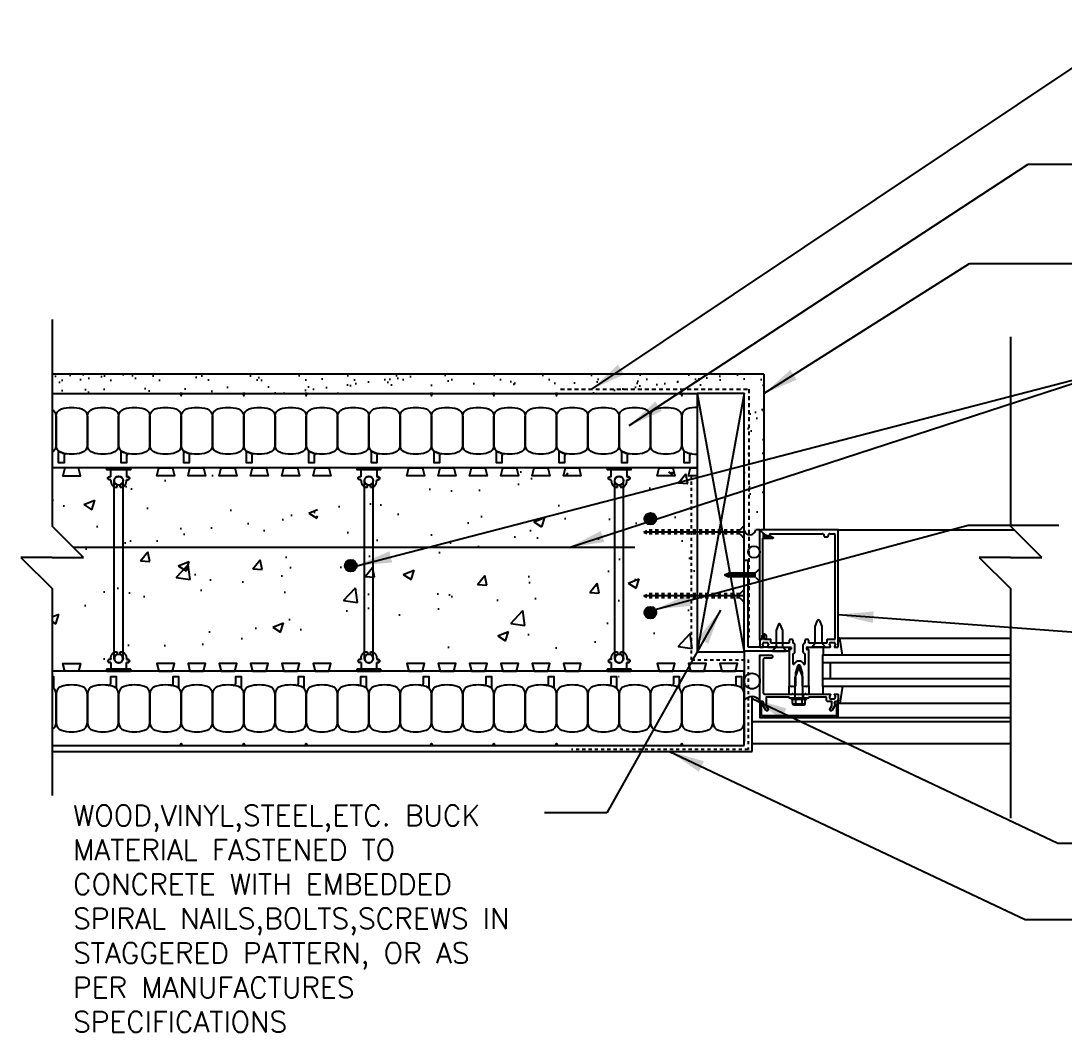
# Model space of a CAD drawing. Header units: inches. Extents: x 2949.9 to 3000.2, y 478.1 to 536.
# Drawn here: x 2949.88 to 2983.24, y 503.29 to 535.63 of the extents above; entities that cross this region are included whole.
import ezdxf

# ---------------------------------------------------------------- set-up
doc = ezdxf.new("R2010")
doc.units = ezdxf.units.IN
doc.header["$LTSCALE"] = 0.5
doc.header["$MEASUREMENT"] = 0
doc.linetypes.add('DASHED2', pattern=[0.375, 0.25, -0.125])
doc.linetypes.add('HIDDEN2', pattern=[0.1875, 0.125, -0.0625])
doc.layers.get('0').update_dxf_attribs({"linetype": 'CONTINUOUS'})
for name, color, linetype in [('HATCH', 12, 'CONTINUOUS'), ('LINE18', 9, 'CONTINUOUS'), ('line25', 2, 'CONTINUOUS'), ('LINE3', 3, 'CONTINUOUS'), ('LINE50', 5, 'CONTINUOUS'), ('LINE9', 9, 'CONTINUOUS'), ('TEXT', 4, 'CONTINUOUS')]:
    doc.layers.add(name, color=color, linetype=linetype)
doc.styles.add('DIM', font='romans.shx', dxfattribs={"width": 0.7})
doc.styles.get("Standard").update_dxf_attribs({"font": 'romans.shx'})
doc.dimstyles.new('ext_12', dxfattribs={"dimscale": 12, "dimtxt": 0.09375, "dimasz": 0.09375, "dimexe": 0.09375, "dimexo": 0.0625, "dimgap": 0.0625, "dimtad": 1, "dimdec": 1, "dimzin": 3, "dimdsep": 46, "dimlunit": 4, "dimtxsty": 'DIM', "dimcen": 0.09, "dimdle": 0.09375, "dimclrt": 4, "dimadec": 0, "dimazin": 0, "dimtfac": 1, "dimtdec": 1, "dimtmove": 2, "dimatfit": 3, "dimfxl": 0, "dimfrac": 2, "dimtolj": 1, "dimtzin": 0, "dimarcsym": 0})

# ---------------------------------------------------------------- blocks, each defined once
blk = doc.blocks.new('WEB_6_CENTRE_TOP')
for p, q in [((5.688, 0.141), (0, 0.141)), ((5.688, -0.141), (0, -0.141))]:
    blk.add_line(p, q)
for centre in [(0, 0), (5.688, 0)]:
    blk.add_circle(centre, 0.141)
blk = doc.blocks.new('Connector')
blk.add_point((0.271, 0))
at = {"layer": 'LINE9'}
for p, q in [((0, 0.375), (0, -0.375)), ((0.062, -0.375), (0.062, 0.375)), ((0.281, 0.25), (0.062, 0.25))]:
    blk.add_line(p, q, dxfattribs=at)
for points, weights in [([(0.007, 0.375), (0.004, 0.375), (0, 0.375)], [1, 0.972587069138, 0.950305488115]), ([(0.327, 0.343), (0.308, 0.343), (0.281, 0.317), (0.281, 0.297)], [1, 0.85355339, 0.85355339, 1]), ([(0.328, 0.343), (0.327, 0.343), (0.327, 0.343)], [1, 0.70710678, 1]), ([(0.375, 0.297), (0.375, 0.317), (0.348, 0.343), (0.329, 0.343)], [1, 0.85355339, 0.85355339, 1]), ([(0.406, 0.25), (0.546, 0.25), (0.619, 0.131)], [0.958404415409, 0.794674173519, 0.864651571113]), ([(0.619, 0.052), (0.612, 0.049), (0.604, 0.049)], [0.83615024178, 0.892081430621, 1]), ([(0.281, -0.297), (0.281, -0.317), (0.308, -0.343), (0.327, -0.343)], [1, 0.85355339, 0.85355339, 1]), ([(0.327, -0.343), (0.281, -0.343), (0.281, -0.297)], [1, 0.70710678, 1]), ([(0.329, -0.343), (0.348, -0.343), (0.375, -0.317), (0.375, -0.297)], [1, 0.85355339, 0.85355339, 1]), ([(0.375, -0.297), (0.375, -0.343), (0.329, -0.343)], [1, 0.70710678, 1]), ([(0.619, -0.131), (0.546, -0.25), (0.406, -0.25)], [0.864651574428, 0.794674169686, 0.958404415195]), ([(0.604, -0.049), (0.612, -0.049), (0.619, -0.052)], [1, 0.89208144177, 0.836150253337]), ([(0, -0.375), (0.004, -0.375), (0.007, -0.375)], [0.950305488115, 0.972587069138, 1])]:
    blk.add_rational_spline(points, weights, degree=2, dxfattribs=at)
for points, degree in [([(0, 0.375), (0.002, 0.375), (0.005, 0.375), (0.007, 0.375)], 3), ([(0.007, 0.375), (0.021, 0.375), (0.051, 0.375), (0.062, 0.375), (0.062, 0.375)], 3), ([(0.327, 0.343), (0.327, 0.343), (0.328, 0.343), (0.328, 0.343)], 3), ([(0.328, 0.343), (0.329, 0.343), (0.329, 0.343), (0.329, 0.343)], 3), ([(0.281, 0.25), (0.281, 0.297)], 1), ([(0.375, 0.25), (0.375, 0.297)], 1), ([(0.406, 0.25), (0.375, 0.25)], 1), ([(0.604, 0.049), (0.532, 0.049)], 1), ([(0.604, 0.049), (0.609, 0.049), (0.614, 0.05), (0.619, 0.052)], 3), ([(0.619, 0.131), (0.619, 0.052)], 1), ([(0.062, -0.25), (0.281, -0.25)], 1), ([(0.281, -0.297), (0.281, -0.25)], 1), ([(0.281, -0.25), (0.281, -0.297)], 1), ([(0.375, -0.25), (0.375, -0.297)], 1), ([(0.375, -0.297), (0.375, -0.25)], 1), ([(0.406, -0.25), (0.375, -0.25)], 1), ([(0.532, -0.049), (0.604, -0.049)], 1), ([(0.604, -0.049), (0.58, -0.049), (0.556, -0.049), (0.532, -0.049)], 3), ([(0.619, -0.052), (0.614, -0.05), (0.609, -0.049), (0.604, -0.049)], 3), ([(0.619, -0.052), (0.619, -0.131)], 1), ([(0.007, -0.375), (0.005, -0.375), (0.002, -0.375), (0, -0.375)], 3), ([(0.062, -0.375), (0.062, -0.375), (0.051, -0.375), (0.021, -0.375), (0.007, -0.375)], 3), ([(0.328, -0.343), (0.328, -0.343), (0.327, -0.343), (0.327, -0.343)], 3), ([(0.329, -0.343), (0.329, -0.343), (0.329, -0.343), (0.328, -0.343)], 3)]:
    blk.add_open_spline(points, degree=degree, dxfattribs=at)
for points, weights, knots in [([(0.062, 0.375), (0.062, 0.375), (0.046, 0.375), (0.03, 0.375), (0.007, 0.375)], [0.868718858569, 0.861102746415, 1, 0.861102734288, 0.868718859898], [0, 0, 0, 0.5, 0.5, 1, 1, 1]), ([(0.532, 0.049), (0.472, 0.203), (0.333, 0.113), (0.157, 0), (0.333, -0.113), (0.472, -0.203), (0.532, -0.049)], [0.899508922286, 0.599718215298, 1, 0.54226024, 1, 0.599718224335, 0.899508908749], [0, 0, 0, 0.318112, 0.318112, 0.681888, 0.681888, 1, 1, 1]), ([(0.007, -0.375), (0.03, -0.375), (0.046, -0.375), (0.062, -0.375), (0.062, -0.375)], [0.868718859319, 0.861102739573, 1, 0.861102742958, 0.868718858948], [0, 0, 0, 0.5, 0.5, 1, 1, 1])]:
    blk.add_rational_spline(points, weights, degree=2, knots=knots, dxfattribs=at)
for points in [[(0.406, 0.25), (0.406, 0.25), (0.406, 0.25), (0.406, 0.25), (0.406, 0.25), (0.406, 0.25), (0.406, 0.25)], [(0.406, 0.25), (0.406, 0.25), (0.406, 0.25), (0.406, 0.25), (0.406, 0.25), (0.406, 0.25), (0.406, 0.25)], [(0.406, 0.25), (0.406, 0.25), (0.406, 0.25), (0.406, 0.25), (0.406, 0.25), (0.406, 0.25), (0.406, 0.25)], [(0.406, 0.25), (0.406, 0.25), (0.406, 0.25), (0.406, 0.25), (0.406, 0.25), (0.406, 0.25), (0.406, 0.25)], [(0.406, 0.25), (0.406, 0.25), (0.406, 0.25), (0.406, 0.25), (0.406, 0.25), (0.406, 0.25), (0.406, 0.25)], [(0.406, 0.25), (0.406, 0.25), (0.406, 0.25), (0.406, 0.25), (0.406, 0.25), (0.406, 0.25), (0.406, 0.25)], [(0.406, 0.25), (0.406, 0.25), (0.406, 0.25), (0.406, 0.25), (0.406, 0.25), (0.406, 0.25), (0.406, 0.25)], [(0.406, 0.25), (0.406, 0.25), (0.406, 0.25), (0.406, 0.25), (0.406, 0.25), (0.406, 0.25), (0.406, 0.25)], [(0.406, 0.25), (0.406, 0.25), (0.406, 0.25), (0.406, 0.25), (0.406, 0.25), (0.406, 0.25), (0.406, 0.25)], [(0.406, 0.25), (0.406, 0.25), (0.406, 0.25), (0.406, 0.25), (0.406, 0.25), (0.406, 0.25), (0.406, 0.25)], [(0.406, 0.25), (0.406, 0.25), (0.406, 0.25), (0.406, 0.25), (0.406, 0.25), (0.406, 0.25), (0.406, 0.25)], [(0.406, 0.25), (0.406, 0.25), (0.406, 0.25), (0.406, 0.25), (0.406, 0.25), (0.406, 0.25), (0.406, 0.25)], [(0.406, 0.25), (0.406, 0.25), (0.406, 0.25), (0.406, 0.25), (0.406, 0.25), (0.406, 0.25), (0.406, 0.25)], [(0.406, 0.25), (0.406, 0.25), (0.406, 0.25), (0.406, 0.25), (0.406, 0.25), (0.406, 0.25), (0.406, 0.25)], [(0.406, 0.25), (0.406, 0.25), (0.406, 0.25), (0.406, 0.25), (0.406, 0.25), (0.406, 0.25), (0.406, 0.25)], [(0.406, 0.25), (0.406, 0.25), (0.406, 0.25), (0.406, 0.25), (0.406, 0.25), (0.406, 0.25), (0.406, 0.25)], [(0.406, 0.25), (0.406, 0.25), (0.406, 0.25), (0.406, 0.25), (0.406, 0.25), (0.406, 0.25), (0.406, 0.25)], [(0.406, 0.25), (0.406, 0.25), (0.406, 0.25), (0.406, 0.25), (0.406, 0.25), (0.406, 0.25), (0.406, 0.25)], [(0.406, 0.25), (0.406, 0.25), (0.406, 0.25), (0.406, 0.25), (0.406, 0.25), (0.406, 0.25), (0.406, 0.25)], [(0.406, 0.25), (0.406, 0.25), (0.406, 0.25), (0.406, 0.25), (0.406, 0.25), (0.406, 0.25), (0.406, 0.25)], [(0.406, 0.25), (0.406, 0.25), (0.406, 0.25), (0.406, 0.25), (0.406, 0.25), (0.406, 0.25), (0.406, 0.25)], [(0.406, 0.25), (0.406, 0.25), (0.406, 0.25), (0.406, 0.25), (0.406, 0.25), (0.406, 0.25), (0.406, 0.25)], [(0.406, 0.25), (0.406, 0.25), (0.406, 0.25), (0.406, 0.25), (0.406, 0.25), (0.406, 0.25), (0.406, 0.25)], [(0.406, 0.25), (0.406, 0.25), (0.406, 0.25), (0.406, 0.25), (0.406, 0.25), (0.406, 0.25), (0.406, 0.25)], [(0.532, 0.049), (0.532, 0.049), (0.532, 0.049), (0.532, 0.049), (0.532, 0.049), (0.532, 0.049), (0.532, 0.049)], [(0.532, 0.049), (0.532, 0.049), (0.532, 0.049), (0.532, 0.049), (0.532, 0.049), (0.532, 0.049), (0.532, 0.049)], [(0.532, 0.049), (0.532, 0.049), (0.532, 0.049), (0.532, 0.049), (0.532, 0.049), (0.532, 0.049), (0.532, 0.049)], [(0.532, 0.049), (0.532, 0.049), (0.532, 0.049), (0.532, 0.049), (0.532, 0.049), (0.532, 0.049), (0.532, 0.049)], [(0.532, 0.049), (0.532, 0.049), (0.532, 0.049), (0.532, 0.049), (0.532, 0.049), (0.532, 0.049), (0.532, 0.049)], [(0.532, 0.049), (0.532, 0.049), (0.532, 0.049), (0.532, 0.049), (0.532, 0.049), (0.532, 0.049), (0.532, 0.049)], [(0.532, 0.049), (0.532, 0.049), (0.532, 0.049), (0.532, 0.049), (0.532, 0.049), (0.532, 0.049), (0.532, 0.049)], [(0.532, 0.049), (0.532, 0.049), (0.532, 0.049), (0.532, 0.049), (0.532, 0.049), (0.532, 0.049), (0.532, 0.049)], [(0.532, 0.049), (0.532, 0.049), (0.532, 0.049), (0.532, 0.049), (0.532, 0.049), (0.532, 0.049), (0.532, 0.049)], [(0.532, 0.049), (0.532, 0.049), (0.532, 0.049), (0.532, 0.049), (0.532, 0.049), (0.532, 0.049), (0.532, 0.049)], [(0.604, 0.049), (0.604, 0.049), (0.604, 0.049), (0.604, 0.049), (0.604, 0.049), (0.604, 0.049), (0.604, 0.049)], [(0.604, 0.049), (0.604, 0.049), (0.604, 0.049), (0.604, 0.049), (0.604, 0.049), (0.604, 0.049), (0.604, 0.049)], [(0.604, 0.049), (0.604, 0.049), (0.604, 0.049), (0.604, 0.049), (0.604, 0.049), (0.604, 0.049), (0.604, 0.049)], [(0.604, 0.049), (0.604, 0.049), (0.604, 0.049), (0.604, 0.049), (0.604, 0.049), (0.604, 0.049), (0.604, 0.049)], [(0.619, 0.131), (0.619, 0.131), (0.619, 0.131), (0.619, 0.131), (0.619, 0.131), (0.619, 0.131), (0.619, 0.131)], [(0.619, 0.131), (0.619, 0.131), (0.619, 0.131), (0.619, 0.131), (0.619, 0.131), (0.619, 0.131), (0.619, 0.131)], [(0.619, 0.131), (0.619, 0.131), (0.619, 0.131), (0.619, 0.131), (0.619, 0.131), (0.619, 0.131), (0.619, 0.131)], [(0.619, 0.131), (0.619, 0.131), (0.619, 0.131), (0.619, 0.131), (0.619, 0.131), (0.619, 0.131), (0.619, 0.131)], [(0.406, -0.25), (0.406, -0.25), (0.406, -0.25), (0.406, -0.25), (0.406, -0.25), (0.406, -0.25), (0.406, -0.25)], [(0.406, -0.25), (0.406, -0.25), (0.406, -0.25), (0.406, -0.25), (0.406, -0.25), (0.406, -0.25), (0.406, -0.25)], [(0.406, -0.25), (0.406, -0.25), (0.406, -0.25), (0.406, -0.25), (0.406, -0.25), (0.406, -0.25), (0.406, -0.25)], [(0.406, -0.25), (0.406, -0.25), (0.406, -0.25), (0.406, -0.25), (0.406, -0.25), (0.406, -0.25), (0.406, -0.25)], [(0.406, -0.25), (0.406, -0.25), (0.406, -0.25), (0.406, -0.25), (0.406, -0.25), (0.406, -0.25), (0.406, -0.25)], [(0.406, -0.25), (0.406, -0.25), (0.406, -0.25), (0.406, -0.25), (0.406, -0.25), (0.406, -0.25), (0.406, -0.25)], [(0.406, -0.25), (0.406, -0.25), (0.406, -0.25), (0.406, -0.25), (0.406, -0.25), (0.406, -0.25), (0.406, -0.25)], [(0.406, -0.25), (0.406, -0.25), (0.406, -0.25), (0.406, -0.25), (0.406, -0.25), (0.406, -0.25), (0.406, -0.25)], [(0.406, -0.25), (0.406, -0.25), (0.406, -0.25), (0.406, -0.25), (0.406, -0.25), (0.406, -0.25), (0.406, -0.25)], [(0.406, -0.25), (0.406, -0.25), (0.406, -0.25), (0.406, -0.25), (0.406, -0.25), (0.406, -0.25), (0.406, -0.25)], [(0.406, -0.25), (0.406, -0.25), (0.406, -0.25), (0.406, -0.25), (0.406, -0.25), (0.406, -0.25), (0.406, -0.25)], [(0.532, -0.049), (0.532, -0.049), (0.532, -0.049), (0.532, -0.049), (0.532, -0.049), (0.532, -0.049), (0.532, -0.049)], [(0.532, -0.049), (0.532, -0.049), (0.532, -0.049), (0.532, -0.049), (0.532, -0.049), (0.532, -0.049), (0.532, -0.049)], [(0.532, -0.049), (0.532, -0.049), (0.532, -0.049), (0.532, -0.049), (0.532, -0.049), (0.532, -0.049), (0.532, -0.049)], [(0.532, -0.049), (0.532, -0.049), (0.532, -0.049), (0.532, -0.049), (0.532, -0.049), (0.532, -0.049), (0.532, -0.049)], [(0.604, -0.049), (0.604, -0.049), (0.604, -0.049), (0.604, -0.049), (0.604, -0.049), (0.604, -0.049), (0.604, -0.049)], [(0.604, -0.049), (0.604, -0.049), (0.604, -0.049), (0.604, -0.049), (0.604, -0.049), (0.604, -0.049), (0.604, -0.049)], [(0.604, -0.049), (0.604, -0.049), (0.604, -0.049), (0.604, -0.049), (0.604, -0.049), (0.604, -0.049), (0.604, -0.049)], [(0.604, -0.049), (0.604, -0.049), (0.604, -0.049), (0.604, -0.049), (0.604, -0.049), (0.604, -0.049), (0.604, -0.049)], [(0.604, -0.049), (0.604, -0.049), (0.604, -0.049), (0.604, -0.049), (0.604, -0.049), (0.604, -0.049), (0.604, -0.049)], [(0.604, -0.049), (0.604, -0.049), (0.604, -0.049), (0.604, -0.049), (0.604, -0.049), (0.604, -0.049), (0.604, -0.049)], [(0.604, -0.049), (0.604, -0.049), (0.604, -0.049), (0.604, -0.049), (0.604, -0.049), (0.604, -0.049), (0.604, -0.049)], [(0.604, -0.049), (0.604, -0.049), (0.604, -0.049), (0.604, -0.049), (0.604, -0.049), (0.604, -0.049), (0.604, -0.049)], [(0.619, -0.131), (0.619, -0.131), (0.619, -0.131), (0.619, -0.131), (0.619, -0.131), (0.619, -0.131), (0.619, -0.131)], [(0.619, -0.131), (0.619, -0.131), (0.619, -0.131), (0.619, -0.131), (0.619, -0.131), (0.619, -0.131), (0.619, -0.131)], [(0.619, -0.131), (0.619, -0.131), (0.619, -0.131), (0.619, -0.131), (0.619, -0.131), (0.619, -0.131), (0.619, -0.131)], [(0.619, -0.131), (0.619, -0.131), (0.619, -0.131), (0.619, -0.131), (0.619, -0.131), (0.619, -0.131), (0.619, -0.131)]]:
    blk.add_open_spline(points, degree=3, knots=[0, 0, 0, 0, 1, 1, 1, 1, 1, 1, 1], dxfattribs=at)

msp = doc.modelspace()

# ---------------------------------------------------------------- hatches: boundary and pattern name
at = {"layer": 'HATCH'}
h = msp.add_hatch(dxfattribs=at)
h.set_pattern_fill('AR-SAND', color=256, scale=0.5, style=0)
h.set_pattern_definition([(37.5, (-25.68345, -36.12415), (-0.03149668, 0.96341188), [0, -0.76, 0, -0.85, 0, -0.8125]), (7.5, (-25.6834, -36.1242), (0.88488835, 1.41107303), [0, -0.41, 0, -0.685, 0, -0.2625]), (327.5, (-26.29845, -36.12415), (1.55707093, 0.00282953), [0, -0.25, 0, -0.9, 0, -1.175]), (317.5, (-26.2984, -36.1242), (1.5030633, 0.4388378), [0, -0.125, 0, -0.59, 0, -0.675])])
h.paths.add_polyline_path([(2950.884, 524.332), (2950.884, 523.707), (2971.509, 523.707), (2973.009, 523.707), (2973.009, 519.331, 0.777457), (2973.383, 519.35), (2973.508, 519.35), (2973.54, 519.35), (2973.634, 519.35), (2973.634, 524.332)])
h = msp.add_hatch(dxfattribs=at)
h.set_pattern_fill('AR-CONC', color=256, scale=0.5, angle=1, style=0)
h.set_pattern_definition([(51, (2917.3613, 365.6997), (3.59123, -0.251123), [0.375, -4.125]), (356, (2917.3613, 365.6997), (-0.75929, 3.74828), [0.3, -3.3]), (101.4514, (2917.6606, 365.6788), (2.831944, 3.497155), [0.3187, -3.50571]), (47.1842, (2917.344, 366.6996), (5.34984, -0.73434), [0.5625, -6.1875]), (97.6356, (2917.7897, 366.6384), (4.5876, 4.9514), [0.47805, -5.25856]), (352.1842, (2917.344, 366.6996), (4.5876, 4.95141), [0.45, -4.95]), (22, (2917.848, 366.4583), (3.019214, -1.9607), [0.375, -4.125]), (327, (2917.848, 366.4583), (1.15311, 3.64643), [0.3, -3.3]), (72.4514, (2918.0997, 366.295), (4.17233, 1.68573), [0.3187, -3.50571]), (38.5, (2917.3613, 365.6997), (0.031741, 1.665277), [0, -3.26, 0, -3.35, 0, -3.3125]), (8.5, (2917.3613, 365.6997), (1.28073, 1.994714), [0, -1.91, 0, -3.185, 0, -1.2625]), (328.5, (2916.2465, 365.6803), (2.670674, -0.066175), [0, -1.25, 0, -3.9, 0, -5.175]), (318.5, (2915.7465, 365.6715), (2.90675, 0.55134), [0, -1.625, 0, -2.59, 0, -3.675])])
h.paths.add_polyline_path([(2967.65, 515.207), (2971.509, 515.207), (2971.509, 516.112), (2970.795, 516.112), (2970.571, 516.193), (2970.795, 516.274), (2971.509, 516.274), (2971.509, 519.994), (2970.795, 519.994), (2970.571, 520.075), (2970.795, 520.156), (2971.509, 520.156), (2971.509, 521.207), (2967.65, 521.207), (2967.65, 518.555, -0.305615), (2967.884, 518.207, -0.305615), (2967.65, 517.859)])
h.paths.add_polyline_path([(2970.384, 516.707, -1), (2969.634, 516.707, -1)], flags=16)
h.paths.add_polyline_path([(2969.634, 519.707, -1), (2970.384, 519.707, -1)], flags=16)
h.paths.add_polyline_path([(2959.65, 517.624), (2959.65, 515.207), (2967.368, 515.207), (2967.368, 517.624)])
h.paths.add_polyline_path([(2959.65, 518.79), (2959.65, 517.624), (2967.368, 517.624), (2967.368, 517.859, -0.305615), (2967.134, 518.207, -0.305615), (2967.368, 518.555), (2967.368, 518.79)])
h.paths.add_polyline_path([(2967.368, 518.79), (2967.368, 521.207), (2959.65, 521.207), (2959.65, 518.79)])
h.paths.add_polyline_path([(2959.368, 518.79), (2959.368, 521.207), (2951.65, 521.207), (2951.65, 518.79)])
h.paths.add_polyline_path([(2959.368, 517.624), (2959.368, 518.79), (2951.65, 518.79), (2951.65, 518.555, -0.305615), (2951.884, 518.207, -0.305615), (2951.65, 517.859), (2951.65, 517.624)])
h.paths.add_polyline_path([(2959.368, 515.207), (2959.368, 517.624), (2951.65, 517.624), (2951.65, 515.207)])
h.paths.add_polyline_path([(2951.368, 517.624), (2950.884, 517.624), (2950.884, 515.207), (2951.368, 515.207)])
h.paths.add_polyline_path([(2951.368, 521.207), (2950.884, 521.207), (2950.884, 518.79), (2951.368, 518.79)])
at = {"layer": 'LINE3'}
for points in [[(2970.196, 519.707, 1), (2969.821, 519.707, 1)], [(2960.619, 518.207, 1), (2960.244, 518.207, 1)], [(2970.196, 516.707, 1), (2969.821, 516.707, 1)]]:
    msp.add_hatch(color=256, dxfattribs=at).paths.add_polyline_path(points)

# ---------------------------------------------------------------- linework, layer by layer
at = {"layer": 'HATCH'}
for p, q in [((2971.509, 523.707), (2973.009, 515.457)), ((2973.009, 523.707), (2971.509, 515.457)), ((2976.009, 519.35), (2981.645, 519.35)), ((2973.009, 519.283), (2969.802, 519.283)), ((2973.383, 517.91), (2972.383, 517.91)), ((2973.009, 517.242), (2969.802, 517.242)), ((2976.069, 515.89), (2976.009, 515.89)), ((2976.052, 515.89), (2981.523, 515.89)), ((2976.146, 515.35), (2976.069, 515.89)), ((2981.523, 515.1), (2975.509, 515.1)), ((2975.759, 515.1), (2975.759, 514.6)), ((2975.509, 514.6), (2981.523, 514.6)), ((2976.146, 514.35), (2976.069, 513.81)), ((2976.009, 513.81), (2976.009, 513.926)), ((2976.069, 513.81), (2976.009, 513.81)), ((2976.052, 513.81), (2981.523, 513.81)), ((2976.009, 513.35), (2981.523, 513.35)), ((2973.259, 513.224), (2981.523, 513.224)), ((2973.259, 512.519), (2981.523, 512.519))]:
    msp.add_line(p, q, dxfattribs=at)
at = {"layer": 'HATCH', "color": 4, "linetype": 'DASHED2', "ltscale": 0.5}
for p, q in [((2971.325, 515.197), (2971.325, 521.082)), ((2971.325, 515.197), (2973.132, 515.197)), ((2973.132, 515.197), (2973.132, 512.332)), ((2973.132, 512.332), (2967.487, 512.332))]:
    msp.add_line(p, q, dxfattribs=at)
at = {"layer": 'HATCH', "color": 6, "linetype": 'DASHED2'}
msp.add_lwpolyline([(2967.135, 523.851), (2973.154, 523.851), (2973.154, 515.913)], dxfattribs=at)
at = {"layer": 'HATCH'}
for centre, radius in [((2973.321, 518.644), 0.187), ((2973.259, 514.519), 0.25)]:
    msp.add_circle(centre, radius, dxfattribs=at)
for centre, radius, start, end in [((2973.193, 519.388), 0.193, 197.1776, 348.6317), ((2973.259, 513.707), 0.312, 36.8699, 143.1301)]:
    msp.add_arc(centre, radius, start, end, dxfattribs=at)
at = {"layer": 'LINE18', "linetype": 'HIDDEN2'}
for p, q in [((2969.802, 519.283), (2969.922, 519.345)), ((2972.865, 519.345), (2969.922, 519.345)), ((2969.802, 519.283), (2969.922, 519.22)), ((2972.865, 519.22), (2969.922, 519.22)), ((2969.802, 517.242), (2969.922, 517.305)), ((2972.865, 517.305), (2969.922, 517.305)), ((2969.802, 517.242), (2969.922, 517.18)), ((2972.865, 517.18), (2969.922, 517.18))]:
    msp.add_line(p, q, dxfattribs=at)
at = {"layer": 'LINE18'}
for p, q in [((2972.865, 519.345), (2973.009, 519.489)), ((2972.865, 519.22), (2973.009, 519.077)), ((2972.865, 517.305), (2973.009, 517.449)), ((2972.865, 517.18), (2973.009, 517.036))]:
    msp.add_line(p, q, dxfattribs=at)
at = {"layer": 'line25'}
for p, q in [((2971.509, 521.332), (2950.884, 521.332)), ((2973.009, 515.457), (2973.009, 512.582)), ((2973.009, 514.832), (2950.884, 514.832)), ((2968.988, 514.663), (2969.009, 514.663))]:
    msp.add_line(p, q, dxfattribs=at)
for points in [[(2971.509, 515.457), (2973.009, 515.457), (2973.009, 523.707), (2971.509, 523.707)], [(2951.29, 521.332), (2951.227, 521.082), (2951.79, 521.082), (2951.727, 521.332)], [(2954.727, 521.332), (2954.79, 521.082), (2954.227, 521.082), (2954.29, 521.332)], [(2955.727, 521.332), (2955.79, 521.082), (2955.227, 521.082), (2955.29, 521.332)], [(2956.727, 521.332), (2956.79, 521.082), (2956.227, 521.082), (2956.29, 521.332)], [(2957.727, 521.332), (2957.79, 521.082), (2957.227, 521.082), (2957.29, 521.332)], [(2958.727, 521.332), (2958.79, 521.082), (2958.227, 521.082), (2958.29, 521.332)], [(2959.727, 521.332), (2959.79, 521.082), (2959.227, 521.082), (2959.29, 521.332)], [(2962.727, 521.332), (2962.79, 521.082), (2962.227, 521.082), (2962.29, 521.332)], [(2963.727, 521.332), (2963.79, 521.082), (2963.227, 521.082), (2963.29, 521.332)], [(2964.727, 521.332), (2964.79, 521.082), (2964.227, 521.082), (2964.29, 521.332)], [(2965.727, 521.332), (2965.79, 521.082), (2965.227, 521.082), (2965.29, 521.332)], [(2966.727, 521.332), (2966.79, 521.082), (2966.227, 521.082), (2966.29, 521.332)], [(2967.727, 521.332), (2967.79, 521.082), (2967.227, 521.082), (2967.29, 521.332)], [(2970.727, 521.332), (2970.79, 521.082), (2970.227, 521.082), (2970.29, 521.332)], [(2951.29, 514.832), (2951.227, 515.082), (2951.79, 515.082), (2951.727, 514.832)], [(2954.727, 514.832), (2954.79, 515.082), (2954.227, 515.082), (2954.29, 514.832)], [(2955.727, 514.832), (2955.79, 515.082), (2955.227, 515.082), (2955.29, 514.832)], [(2956.727, 514.832), (2956.79, 515.082), (2956.227, 515.082), (2956.29, 514.832)], [(2957.727, 514.832), (2957.79, 515.082), (2957.227, 515.082), (2957.29, 514.832)], [(2958.727, 514.832), (2958.79, 515.082), (2958.227, 515.082), (2958.29, 514.832)], [(2959.727, 514.832), (2959.79, 515.082), (2959.227, 515.082), (2959.29, 514.832)], [(2962.727, 514.832), (2962.79, 515.082), (2962.227, 515.082), (2962.29, 514.832)], [(2963.727, 514.832), (2963.79, 515.082), (2963.227, 515.082), (2963.29, 514.832)], [(2964.727, 514.832), (2964.79, 515.082), (2964.227, 515.082), (2964.29, 514.832)], [(2965.727, 514.832), (2965.79, 515.082), (2965.227, 515.082), (2965.29, 514.832)], [(2966.727, 514.832), (2966.79, 515.082), (2966.227, 515.082), (2966.29, 514.832)], [(2967.727, 514.832), (2967.79, 515.082), (2967.227, 515.082), (2967.29, 514.832)], [(2970.727, 514.832), (2970.79, 515.082), (2970.227, 515.082), (2970.29, 514.832)], [(2971.727, 514.832), (2971.79, 515.082), (2971.227, 515.082), (2971.29, 514.832)], [(2972.727, 514.832), (2972.79, 515.082), (2972.227, 515.082), (2972.29, 514.832)]]:
    msp.add_lwpolyline(points, close=True, dxfattribs=at)
msp.add_lwpolyline([(2971.509, 521.082), (2971.227, 521.082), (2971.29, 521.332), (2971.509, 521.332)], dxfattribs=at)
at = {"layer": 'LINE3'}
msp.add_line((2969.509, 518.79), (2951.566, 518.79), dxfattribs=at)
for centre in [(2970.009, 519.707), (2960.431, 518.207), (2970.009, 516.707)]:
    msp.add_circle(centre, 0.188, dxfattribs=at)
at = {"layer": 'LINE50'}
for p, q in [((2950.884, 523.707), (2971.509, 523.707)), ((2973.009, 512.457), (2973.009, 514.832)), ((2950.884, 512.457), (2973.009, 512.457))]:
    msp.add_line(p, q, dxfattribs=at)
at = {"layer": 'LINE9'}
for p, q in [((2950.884, 526.082), (2950.884, 519.473)), ((2981.523, 525.519), (2981.523, 519.473)), ((2973.634, 524.332), (2950.884, 524.332)), ((2973.634, 524.332), (2973.634, 519.35)), ((2971.009, 522.059), (2971.009, 522.98)), ((2952.868, 518.704), (2952.868, 520.926)), ((2953.149, 518.582), (2953.149, 520.926)), ((2951.884, 518.473), (2950.884, 519.473)), ((2973.009, 515.475), (2973.009, 519.35)), ((2973.508, 519.35), (2973.383, 519.35)), ((2973.509, 515.83), (2973.509, 519.35)), ((2973.509, 519.35), (2973.528, 519.35)), ((2973.509, 519.35), (2973.528, 519.35)), ((2973.533, 519.333), (2973.666, 519.199)), ((2976.009, 519.35), (2973.54, 519.35)), ((2976.009, 515.62), (2976.009, 519.35)), ((2982.523, 518.473), (2981.523, 519.473)), ((2973.666, 519.199), (2973.821, 519.143)), ((2973.821, 519.143), (2973.821, 519.195)), ((2973.851, 519.225), (2975.504, 519.225)), ((2975.564, 519.165), (2975.564, 519.13)), ((2975.564, 519.13), (2975.689, 519.13)), ((2975.689, 519.13), (2975.689, 519.165)), ((2975.749, 519.225), (2975.879, 519.225)), ((2975.909, 519.195), (2975.909, 515.88)), ((2952.868, 515.238), (2952.868, 518.704)), ((2953.149, 515.238), (2953.149, 518.79)), ((2949.884, 518.473), (2950.884, 517.473)), ((2950.884, 518.473), (2949.884, 518.473)), ((2950.884, 518.473), (2951.884, 518.473)), ((2973.134, 518.372), (2973.009, 518.372)), ((2973.134, 515.6), (2973.134, 518.372)), ((2981.523, 518.473), (2980.523, 518.473)), ((2980.523, 518.473), (2981.523, 517.473)), ((2981.523, 518.473), (2982.523, 518.473)), ((2972.383, 517.91), (2972.503, 517.972)), ((2973.383, 517.972), (2972.503, 517.972)), ((2973.383, 517.991), (2973.508, 518.116)), ((2972.383, 517.91), (2972.503, 517.847)), ((2973.383, 517.847), (2972.503, 517.847)), ((2973.383, 517.829), (2973.508, 517.704)), ((2950.884, 517.473), (2950.884, 510.863)), ((2981.523, 517.473), (2981.523, 510.137)), ((2975.276, 516.263), (2975.356, 516.457)), ((2975.411, 516.457), (2975.492, 516.263)), ((2975.276, 515.732), (2975.276, 516.263)), ((2975.492, 516.263), (2975.492, 515.732)), ((2973.509, 515.83), (2973.509, 515.62)), ((2973.579, 515.85), (2973.529, 515.85)), ((2973.579, 515.931), (2973.579, 515.85)), ((2973.595, 515.69), (2973.595, 515.7)), ((2973.639, 515.85), (2973.639, 515.931)), ((2973.844, 515.85), (2973.639, 515.85)), ((2973.645, 515.75), (2973.733, 515.75)), ((2973.783, 515.7), (2973.783, 515.69)), ((2973.864, 515.725), (2973.864, 515.83)), ((2974.446, 515.725), (2973.864, 515.725)), ((2974.446, 515.82), (2974.446, 515.725)), ((2974.541, 515.85), (2974.476, 515.85)), ((2974.571, 515.725), (2974.571, 515.82)), ((2974.631, 515.459), (2974.631, 515.665)), ((2974.887, 515.665), (2974.887, 515.459)), ((2974.947, 515.82), (2974.947, 515.725)), ((2975.042, 515.85), (2974.977, 515.85)), ((2975.072, 515.725), (2975.072, 515.82)), ((2975.654, 515.725), (2975.072, 515.725)), ((2975.165, 515.6), (2975.276, 515.732)), ((2975.492, 515.732), (2975.603, 515.6)), ((2975.654, 515.83), (2975.654, 515.725)), ((2975.879, 515.85), (2975.674, 515.85)), ((2975.735, 515.69), (2975.735, 515.7)), ((2975.785, 515.75), (2975.873, 515.75)), ((2975.923, 515.7), (2975.923, 515.69)), ((2976.009, 515.89), (2976.009, 515.774)), ((2974.446, 515.475), (2973.009, 515.475)), ((2974.071, 515.6), (2973.134, 515.6)), ((2973.529, 515.6), (2973.611, 515.6)), ((2973.767, 515.6), (2974.149, 515.6)), ((2974.149, 515.6), (2974.496, 515.6)), ((2974.446, 515.475), (2974.446, 515.6)), ((2974.446, 515.514), (2974.446, 514.35)), ((2974.496, 515.524), (2974.456, 515.524)), ((2974.506, 515.59), (2974.506, 515.534)), ((2974.571, 515.072), (2974.571, 515.399)), ((2974.947, 515.399), (2974.947, 515.072)), ((2975.012, 515.534), (2975.012, 515.59)), ((2975.022, 515.6), (2975.369, 515.6)), ((2975.062, 515.524), (2975.022, 515.524)), ((2975.072, 514.35), (2975.072, 515.514)), ((2975.603, 515.6), (2975.165, 515.6)), ((2975.369, 515.6), (2975.384, 515.615)), ((2975.384, 515.615), (2975.399, 515.6)), ((2975.399, 515.6), (2975.751, 515.6)), ((2975.529, 515.6), (2975.529, 515.35)), ((2975.907, 515.6), (2975.989, 515.6)), ((2974.759, 514.975), (2974.633, 514.64)), ((2974.659, 514.78), (2974.717, 514.998)), ((2974.884, 514.64), (2974.759, 514.975)), ((2974.8, 514.998), (2974.859, 514.78)), ((2974.633, 513.975), (2974.633, 514.64)), ((2974.659, 514.35), (2974.659, 514.78)), ((2974.859, 514.78), (2974.859, 514.35)), ((2974.884, 513.975), (2974.884, 514.64)), ((2974.446, 514.35), (2974.486, 514.35)), ((2974.446, 514.35), (2974.508, 514.35)), ((2974.446, 514.1), (2974.446, 514.35)), ((2974.486, 514.35), (2974.501, 514.335)), ((2974.501, 514.335), (2974.516, 514.35)), ((2974.516, 514.35), (2974.589, 514.35)), ((2974.589, 514.35), (2974.604, 514.335)), ((2974.604, 514.335), (2974.619, 514.35)), ((2974.619, 514.35), (2974.659, 514.35)), ((2974.859, 514.35), (2974.899, 514.35)), ((2974.899, 514.35), (2974.914, 514.335)), ((2974.914, 514.335), (2974.929, 514.35)), ((2974.929, 514.35), (2975.002, 514.35)), ((2975.002, 514.35), (2975.017, 514.335)), ((2975.009, 514.35), (2975.072, 514.35)), ((2975.017, 514.335), (2975.032, 514.35)), ((2975.032, 514.35), (2975.072, 514.35)), ((2975.072, 514.35), (2975.072, 514.1)), ((2975.529, 514.1), (2975.529, 514.35)), ((2973.259, 512.269), (2973.259, 514.019)), ((2974.446, 514.1), (2974.508, 514.1)), ((2974.509, 513.975), (2975.009, 513.975)), ((2974.509, 513.935), (2974.509, 513.975)), ((2974.626, 514.1), (2974.626, 513.975)), ((2974.892, 514.1), (2974.892, 513.975)), ((2975.009, 514.1), (2975.072, 514.1)), ((2975.009, 513.935), (2975.009, 513.975)), ((2974.509, 513.935), (2975.009, 513.935)), ((2974.556, 513.796), (2974.556, 513.935)), ((2974.572, 513.792), (2974.945, 513.792)), ((2974.572, 513.773), (2974.572, 513.792)), ((2974.606, 513.761), (2974.911, 513.761)), ((2974.657, 513.796), (2974.657, 513.935)), ((2974.86, 513.796), (2974.86, 513.935)), ((2974.945, 513.773), (2974.945, 513.792)), ((2974.962, 513.796), (2974.962, 513.935)), ((2950.884, 512.269), (2973.259, 512.269))]:
    msp.add_line(p, q, dxfattribs=at)
for points in [[(2954.977, 523.707), (2955.009, 523.642), (2955.04, 523.707)], [(2956.977, 523.707), (2957.009, 523.642), (2957.04, 523.707)], [(2958.977, 523.707), (2959.009, 523.642), (2959.04, 523.707)], [(2962.977, 523.707), (2963.009, 523.642), (2963.04, 523.707)], [(2964.977, 523.707), (2965.009, 523.642), (2965.04, 523.707)], [(2966.977, 523.707), (2967.009, 523.642), (2967.04, 523.707)], [(2970.977, 523.707), (2971.009, 523.642), (2971.04, 523.707)], [(2954.977, 512.457), (2955.009, 512.521), (2955.04, 512.457)], [(2956.977, 512.457), (2957.009, 512.521), (2957.04, 512.457)], [(2958.977, 512.457), (2959.009, 512.521), (2959.04, 512.457)], [(2962.977, 512.457), (2963.009, 512.521), (2963.04, 512.457)], [(2964.977, 512.457), (2965.009, 512.521), (2965.04, 512.457)], [(2966.977, 512.457), (2967.009, 512.521), (2967.04, 512.457)], [(2970.977, 512.457), (2971.009, 512.521), (2971.04, 512.457)]]:
    msp.add_lwpolyline(points, close=True, dxfattribs=at)
for points in [[(2950.884, 523.196, -0.267949), (2951.009, 522.98), (2951.009, 522.059, -0.267949), (2950.884, 521.842)], [(2950.884, 514.663), (2950.925, 514.663), (2950.925, 514.317, 0.189002), (2950.942, 514.275, 0.075141), (2950.884, 514.321, 0.075141)], [(2950.884, 512.967, 0.267949), (2951.009, 513.184), (2951.009, 514.105, 0.267949), (2950.884, 514.321)]]:
    msp.add_lwpolyline(points, format="xyb", dxfattribs=at)
for points in [[(2951.836, 521.821, -0.157671), (2951.182, 521.821, -0.325305), (2951.009, 522.059), (2951.009, 522.98, -0.325305), (2951.182, 523.218, -0.157671), (2951.836, 523.218, -0.325305), (2952.009, 522.98), (2952.009, 522.059, -0.325305)], [(2952.836, 521.821, -0.157671), (2952.182, 521.821, -0.325305), (2952.009, 522.059), (2952.009, 522.98, -0.325305), (2952.182, 523.218, -0.157671), (2952.836, 523.218, -0.325305), (2953.009, 522.98), (2953.009, 522.059, -0.325305)], [(2953.836, 521.821, -0.157671), (2953.182, 521.821, -0.325305), (2953.009, 522.059), (2953.009, 522.98, -0.325305), (2953.182, 523.218, -0.157671), (2953.836, 523.218, -0.325305), (2954.009, 522.98), (2954.009, 522.059, -0.325305)], [(2954.836, 521.821, -0.157671), (2954.182, 521.821, -0.325305), (2954.009, 522.059), (2954.009, 522.98, -0.325305), (2954.182, 523.218, -0.157671), (2954.836, 523.218, -0.325305), (2955.009, 522.98), (2955.009, 522.059, -0.325305)], [(2955.836, 521.821, -0.157671), (2955.182, 521.821, -0.325305), (2955.009, 522.059), (2955.009, 522.98, -0.325305), (2955.182, 523.218, -0.157671), (2955.836, 523.218, -0.325305), (2956.009, 522.98), (2956.009, 522.059, -0.325305)], [(2956.836, 521.821, -0.157671), (2956.182, 521.821, -0.325305), (2956.009, 522.059), (2956.009, 522.98, -0.325305), (2956.182, 523.218, -0.157671), (2956.836, 523.218, -0.325305), (2957.009, 522.98), (2957.009, 522.059, -0.325305)], [(2957.836, 521.821, -0.157671), (2957.182, 521.821, -0.325305), (2957.009, 522.059), (2957.009, 522.98, -0.325305), (2957.182, 523.218, -0.157671), (2957.836, 523.218, -0.325305), (2958.009, 522.98), (2958.009, 522.059, -0.325305)], [(2958.836, 521.821, -0.157671), (2958.182, 521.821, -0.325305), (2958.009, 522.059), (2958.009, 522.98, -0.325305), (2958.182, 523.218, -0.157671), (2958.836, 523.218, -0.325305), (2959.009, 522.98), (2959.009, 522.059, -0.325305)], [(2959.836, 521.821, -0.157671), (2959.182, 521.821, -0.325305), (2959.009, 522.059), (2959.009, 522.98, -0.325305), (2959.182, 523.218, -0.157671), (2959.836, 523.218, -0.325305), (2960.009, 522.98), (2960.009, 522.059, -0.325305)], [(2960.836, 521.821, -0.157671), (2960.182, 521.821, -0.325305), (2960.009, 522.059), (2960.009, 522.98, -0.325305), (2960.182, 523.218, -0.157671), (2960.836, 523.218, -0.325305), (2961.009, 522.98), (2961.009, 522.059, -0.325305)], [(2961.836, 521.821, -0.157671), (2961.182, 521.821, -0.325305), (2961.009, 522.059), (2961.009, 522.98, -0.325305), (2961.182, 523.218, -0.157671), (2961.836, 523.218, -0.325305), (2962.009, 522.98), (2962.009, 522.059, -0.325305)], [(2962.836, 521.821, -0.157671), (2962.182, 521.821, -0.325305), (2962.009, 522.059), (2962.009, 522.98, -0.325305), (2962.182, 523.218, -0.157671), (2962.836, 523.218, -0.325305), (2963.009, 522.98), (2963.009, 522.059, -0.325305)], [(2963.836, 521.821, -0.157671), (2963.182, 521.821, -0.325305), (2963.009, 522.059), (2963.009, 522.98, -0.325305), (2963.182, 523.218, -0.157671), (2963.836, 523.218, -0.325305), (2964.009, 522.98), (2964.009, 522.059, -0.325305)], [(2964.836, 521.821, -0.157671), (2964.182, 521.821, -0.325305), (2964.009, 522.059), (2964.009, 522.98, -0.325305), (2964.182, 523.218, -0.157671), (2964.836, 523.218, -0.325305), (2965.009, 522.98), (2965.009, 522.059, -0.325305)], [(2965.836, 521.821, -0.157671), (2965.182, 521.821, -0.325305), (2965.009, 522.059), (2965.009, 522.98, -0.325305), (2965.182, 523.218, -0.157671), (2965.836, 523.218, -0.325305), (2966.009, 522.98), (2966.009, 522.059, -0.325305)], [(2966.836, 521.821, -0.157671), (2966.182, 521.821, -0.325305), (2966.009, 522.059), (2966.009, 522.98, -0.325305), (2966.182, 523.218, -0.157671), (2966.836, 523.218, -0.325305), (2967.009, 522.98), (2967.009, 522.059, -0.325305)], [(2967.836, 521.821, -0.157671), (2967.182, 521.821, -0.325305), (2967.009, 522.059), (2967.009, 522.98, -0.325305), (2967.182, 523.218, -0.157671), (2967.836, 523.218, -0.325305), (2968.009, 522.98), (2968.009, 522.059, -0.325305)], [(2968.836, 521.821, -0.157671), (2968.182, 521.821, -0.325305), (2968.009, 522.059), (2968.009, 522.98, -0.325305), (2968.182, 523.218, -0.157671), (2968.836, 523.218, -0.325305), (2969.009, 522.98), (2969.009, 522.059, -0.325305)], [(2969.836, 521.821, -0.157671), (2969.182, 521.821, -0.325305), (2969.009, 522.059), (2969.009, 522.98, -0.325305), (2969.182, 523.218, -0.157671), (2969.836, 523.218, -0.325305), (2970.009, 522.98), (2970.009, 522.059, -0.325305)], [(2970.836, 521.821, -0.157671), (2970.182, 521.821, -0.325305), (2970.009, 522.059), (2970.009, 522.98, -0.325305), (2970.182, 523.218, -0.157671), (2970.836, 523.218, -0.325305), (2971.009, 522.98), (2971.009, 522.059, -0.325305)], [(2951.182, 521.821, 0.037267), (2951.335, 521.784, 0.463036), (2951.263, 521.722), (2951.263, 521.5), (2951.092, 521.5), (2951.092, 521.846, 0.189002), (2951.075, 521.889, 0.128407)], [(2953.182, 521.821, 0.037267), (2953.335, 521.784, 0.463036), (2953.263, 521.722), (2953.263, 521.5), (2953.092, 521.5), (2953.092, 521.846, 0.189002), (2953.075, 521.889, 0.128407)], [(2955.182, 521.821, 0.037267), (2955.335, 521.784, 0.463036), (2955.263, 521.722), (2955.263, 521.5), (2955.092, 521.5), (2955.092, 521.846, 0.189002), (2955.075, 521.889, 0.128407)], [(2957.182, 521.821, 0.037267), (2957.335, 521.784, 0.463036), (2957.263, 521.722), (2957.263, 521.5), (2957.092, 521.5), (2957.092, 521.846, 0.189002), (2957.075, 521.889, 0.128407)], [(2959.182, 521.821, 0.037267), (2959.335, 521.784, 0.463036), (2959.263, 521.722), (2959.263, 521.5), (2959.092, 521.5), (2959.092, 521.846, 0.189002), (2959.075, 521.889, 0.128407)], [(2961.182, 521.821, 0.037267), (2961.335, 521.784, 0.463036), (2961.263, 521.722), (2961.263, 521.5), (2961.092, 521.5), (2961.092, 521.846, 0.189002), (2961.075, 521.889, 0.128407)], [(2963.182, 521.821, 0.037267), (2963.335, 521.784, 0.463036), (2963.263, 521.722), (2963.263, 521.5), (2963.092, 521.5), (2963.092, 521.846, 0.189002), (2963.075, 521.889, 0.128407)], [(2965.182, 521.821, 0.037267), (2965.335, 521.784, 0.463036), (2965.263, 521.722), (2965.263, 521.5), (2965.092, 521.5), (2965.092, 521.846, 0.189002), (2965.075, 521.889, 0.128407)], [(2967.182, 521.821, 0.037267), (2967.335, 521.784, 0.463036), (2967.263, 521.722), (2967.263, 521.5), (2967.092, 521.5), (2967.092, 521.846, 0.189002), (2967.075, 521.889, 0.128407)], [(2969.182, 521.821, 0.037267), (2969.335, 521.784, 0.463036), (2969.263, 521.722), (2969.263, 521.5), (2969.092, 521.5), (2969.092, 521.846, 0.189002), (2969.075, 521.889, 0.128407)], [(2971.182, 521.821, 0.037267), (2971.335, 521.784, 0.463036), (2971.263, 521.722), (2971.263, 521.5), (2971.092, 521.5), (2971.092, 521.846, 0.189002), (2971.075, 521.889, 0.128407)], [(2973.569, 515.876, -0.414214), (2973.549, 515.856), (2973.509, 515.856), (2973.509, 519.331, -0.668179), (2973.517, 519.335), (2973.609, 519.243), (2973.609, 519.143), (2973.821, 519.143), (2973.821, 519.175), (2973.935, 519.109, -0.767327), (2973.928, 519.081), (2973.589, 519.081), (2973.589, 516.026), (2973.649, 516.026, -0.414214), (2973.709, 515.966), (2973.709, 515.886, -1), (2973.649, 515.886), (2973.649, 515.961), (2973.569, 515.961)], [(2974.026, 515.607), (2973.915, 515.475), (2974.353, 515.475), (2974.242, 515.607), (2974.242, 516.138), (2974.161, 516.332, 0.668179), (2974.106, 516.332), (2974.026, 516.138)], [(2975.635, 514), (2975.084, 514), (2975.059, 513.975), (2974.774, 513.975), (2974.759, 513.99), (2974.744, 513.975), (2974.459, 513.975), (2974.434, 514), (2973.709, 514), (2973.709, 513.729), (2973.769, 513.624, -1), (2973.7, 513.584), (2973.595, 513.767, 0.84909), (2973.579, 513.864), (2973.539, 513.864, -0.414214), (2973.509, 513.894), (2973.509, 515.35), (2973.879, 515.35, -0.414214), (2973.909, 515.32), (2973.909, 515.28, -0.414214), (2973.879, 515.25), (2973.669, 515.25, 0.414214), (2973.609, 515.19), (2973.609, 514.16, 0.414214), (2973.669, 514.1), (2974.534, 514.1), (2974.549, 514.115), (2974.564, 514.1), (2974.954, 514.1), (2974.969, 514.115), (2974.984, 514.1), (2975.751, 514.1, -0.669376), (2975.761, 514.075, 0.199773), (2975.735, 514.011), (2975.735, 514, 0.414214), (2975.785, 513.95), (2975.873, 513.95, 0.414214), (2975.923, 514), (2975.923, 514.011, 0.199773), (2975.896, 514.075, -0.669376), (2975.907, 514.1), (2975.989, 514.1, -0.414214), (2976.009, 514.08), (2976.009, 513.894, -0.414214), (2975.979, 513.864), (2975.939, 513.864, 0.84909), (2975.923, 513.767), (2975.817, 513.584, -1), (2975.748, 513.624), (2975.809, 513.729), (2975.809, 513.864), (2975.695, 513.864, -0.414214), (2975.635, 513.924)], [(2952.836, 514.343, 0.037267), (2952.682, 514.38, 0.463036), (2952.755, 514.442), (2952.755, 514.663), (2952.925, 514.663), (2952.925, 514.317, 0.189002), (2952.942, 514.275, 0.128407)], [(2954.836, 514.343, 0.037267), (2954.682, 514.38, 0.463036), (2954.755, 514.442), (2954.755, 514.663), (2954.925, 514.663), (2954.925, 514.317, 0.189002), (2954.942, 514.275, 0.128407)], [(2956.836, 514.343, 0.037267), (2956.682, 514.38, 0.463036), (2956.755, 514.442), (2956.755, 514.663), (2956.925, 514.663), (2956.925, 514.317, 0.189002), (2956.942, 514.275, 0.128407)], [(2958.836, 514.343, 0.037267), (2958.682, 514.38, 0.463036), (2958.755, 514.442), (2958.755, 514.663), (2958.925, 514.663), (2958.925, 514.317, 0.189002), (2958.942, 514.275, 0.128407)], [(2960.836, 514.343, 0.037267), (2960.682, 514.38, 0.463036), (2960.755, 514.442), (2960.755, 514.663), (2960.925, 514.663), (2960.925, 514.317, 0.189002), (2960.942, 514.275, 0.128407)], [(2962.836, 514.343, 0.037267), (2962.682, 514.38, 0.463036), (2962.755, 514.442), (2962.755, 514.663), (2962.925, 514.663), (2962.925, 514.317, 0.189002), (2962.942, 514.275, 0.128407)], [(2964.836, 514.343, 0.037267), (2964.682, 514.38, 0.463036), (2964.755, 514.442), (2964.755, 514.663), (2964.925, 514.663), (2964.925, 514.317, 0.189002), (2964.942, 514.275, 0.128407)], [(2966.836, 514.343, 0.037267), (2966.682, 514.38, 0.463036), (2966.755, 514.442), (2966.755, 514.663), (2966.925, 514.663), (2966.925, 514.317, 0.189002), (2966.942, 514.275, 0.128407)], [(2968.836, 514.343, 0.037267), (2968.682, 514.38, 0.463036), (2968.755, 514.442), (2968.755, 514.663), (2968.925, 514.663), (2968.925, 514.317, 0.189002), (2968.942, 514.275, 0.128407)], [(2970.836, 514.343, 0.037267), (2970.682, 514.38, 0.463036), (2970.755, 514.442), (2970.755, 514.663), (2970.925, 514.663), (2970.925, 514.317, 0.189002), (2970.942, 514.275, 0.128407)], [(2972.836, 514.343, 0.037267), (2972.682, 514.38, 0.463036), (2972.755, 514.442), (2972.755, 514.663), (2972.925, 514.663), (2972.925, 514.317, 0.189002), (2972.942, 514.275, 0.128407)], [(2951.836, 514.343, 0.157671), (2951.182, 514.343, 0.325305), (2951.009, 514.105), (2951.009, 513.184, 0.325305), (2951.182, 512.946, 0.157671), (2951.836, 512.946, 0.325305), (2952.009, 513.184), (2952.009, 514.105, 0.325305)], [(2952.836, 514.343, 0.157671), (2952.182, 514.343, 0.325305), (2952.009, 514.105), (2952.009, 513.184, 0.325305), (2952.182, 512.946, 0.157671), (2952.836, 512.946, 0.325305), (2953.009, 513.184), (2953.009, 514.105, 0.325305)], [(2953.836, 514.343, 0.157671), (2953.182, 514.343, 0.325305), (2953.009, 514.105), (2953.009, 513.184, 0.325305), (2953.182, 512.946, 0.157671), (2953.836, 512.946, 0.325305), (2954.009, 513.184), (2954.009, 514.105, 0.325305)], [(2954.836, 514.343, 0.157671), (2954.182, 514.343, 0.325305), (2954.009, 514.105), (2954.009, 513.184, 0.325305), (2954.182, 512.946, 0.157671), (2954.836, 512.946, 0.325305), (2955.009, 513.184), (2955.009, 514.105, 0.325305)], [(2955.836, 514.343, 0.157671), (2955.182, 514.343, 0.325305), (2955.009, 514.105), (2955.009, 513.184, 0.325305), (2955.182, 512.946, 0.157671), (2955.836, 512.946, 0.325305), (2956.009, 513.184), (2956.009, 514.105, 0.325305)], [(2956.836, 514.343, 0.157671), (2956.182, 514.343, 0.325305), (2956.009, 514.105), (2956.009, 513.184, 0.325305), (2956.182, 512.946, 0.157671), (2956.836, 512.946, 0.325305), (2957.009, 513.184), (2957.009, 514.105, 0.325305)], [(2957.836, 514.343, 0.157671), (2957.182, 514.343, 0.325305), (2957.009, 514.105), (2957.009, 513.184, 0.325305), (2957.182, 512.946, 0.157671), (2957.836, 512.946, 0.325305), (2958.009, 513.184), (2958.009, 514.105, 0.325305)], [(2958.836, 514.343, 0.157671), (2958.182, 514.343, 0.325305), (2958.009, 514.105), (2958.009, 513.184, 0.325305), (2958.182, 512.946, 0.157671), (2958.836, 512.946, 0.325305), (2959.009, 513.184), (2959.009, 514.105, 0.325305)], [(2959.836, 514.343, 0.157671), (2959.182, 514.343, 0.325305), (2959.009, 514.105), (2959.009, 513.184, 0.325305), (2959.182, 512.946, 0.157671), (2959.836, 512.946, 0.325305), (2960.009, 513.184), (2960.009, 514.105, 0.325305)], [(2960.836, 514.343, 0.157671), (2960.182, 514.343, 0.325305), (2960.009, 514.105), (2960.009, 513.184, 0.325305), (2960.182, 512.946, 0.157671), (2960.836, 512.946, 0.325305), (2961.009, 513.184), (2961.009, 514.105, 0.325305)], [(2961.836, 514.343, 0.157671), (2961.182, 514.343, 0.325305), (2961.009, 514.105), (2961.009, 513.184, 0.325305), (2961.182, 512.946, 0.157671), (2961.836, 512.946, 0.325305), (2962.009, 513.184), (2962.009, 514.105, 0.325305)], [(2962.836, 514.343, 0.157671), (2962.182, 514.343, 0.325305), (2962.009, 514.105), (2962.009, 513.184, 0.325305), (2962.182, 512.946, 0.157671), (2962.836, 512.946, 0.325305), (2963.009, 513.184), (2963.009, 514.105, 0.325305)], [(2963.836, 514.343, 0.157671), (2963.182, 514.343, 0.325305), (2963.009, 514.105), (2963.009, 513.184, 0.325305), (2963.182, 512.946, 0.157671), (2963.836, 512.946, 0.325305), (2964.009, 513.184), (2964.009, 514.105, 0.325305)], [(2964.836, 514.343, 0.157671), (2964.182, 514.343, 0.325305), (2964.009, 514.105), (2964.009, 513.184, 0.325305), (2964.182, 512.946, 0.157671), (2964.836, 512.946, 0.325305), (2965.009, 513.184), (2965.009, 514.105, 0.325305)], [(2965.836, 514.343, 0.157671), (2965.182, 514.343, 0.325305), (2965.009, 514.105), (2965.009, 513.184, 0.325305), (2965.182, 512.946, 0.157671), (2965.836, 512.946, 0.325305), (2966.009, 513.184), (2966.009, 514.105, 0.325305)], [(2966.836, 514.343, 0.157671), (2966.182, 514.343, 0.325305), (2966.009, 514.105), (2966.009, 513.184, 0.325305), (2966.182, 512.946, 0.157671), (2966.836, 512.946, 0.325305), (2967.009, 513.184), (2967.009, 514.105, 0.325305)], [(2967.836, 514.343, 0.157671), (2967.182, 514.343, 0.325305), (2967.009, 514.105), (2967.009, 513.184, 0.325305), (2967.182, 512.946, 0.157671), (2967.836, 512.946, 0.325305), (2968.009, 513.184), (2968.009, 514.105, 0.325305)], [(2968.836, 514.343, 0.157671), (2968.182, 514.343, 0.325305), (2968.009, 514.105), (2968.009, 513.184, 0.325305), (2968.182, 512.946, 0.157671), (2968.836, 512.946, 0.325305), (2969.009, 513.184), (2969.009, 514.105, 0.325305)], [(2969.836, 514.343, 0.157671), (2969.182, 514.343, 0.325305), (2969.009, 514.105), (2969.009, 513.184, 0.325305), (2969.182, 512.946, 0.157671), (2969.836, 512.946, 0.325305), (2970.009, 513.184), (2970.009, 514.105, 0.325305)], [(2970.836, 514.343, 0.157671), (2970.182, 514.343, 0.325305), (2970.009, 514.105), (2970.009, 513.184, 0.325305), (2970.182, 512.946, 0.157671), (2970.836, 512.946, 0.325305), (2971.009, 513.184), (2971.009, 514.105, 0.325305)], [(2971.836, 514.343, 0.157671), (2971.182, 514.343, 0.325305), (2971.009, 514.105), (2971.009, 513.184, 0.325305), (2971.182, 512.946, 0.157671), (2971.836, 512.946, 0.325305), (2972.009, 513.184), (2972.009, 514.105, 0.325305)], [(2972.836, 514.343, 0.157671), (2972.182, 514.343, 0.325305), (2972.009, 514.105), (2972.009, 513.184, 0.325305), (2972.182, 512.946, 0.157671), (2972.836, 512.946, 0.325305), (2973.009, 513.184), (2973.009, 514.105, 0.325305)], [(2973.559, 513.41), (2973.559, 513.774), (2973.589, 513.774, 1), (2973.589, 513.854), (2973.569, 513.854, 0.414214), (2973.509, 513.794), (2973.509, 513.35), (2976.009, 513.35), (2976.009, 513.794, 0.414214), (2975.949, 513.854), (2975.929, 513.854, 1), (2975.929, 513.774), (2975.959, 513.774), (2975.959, 513.41)]]:
    msp.add_lwpolyline(points, format="xyb", close=True, dxfattribs=at)
msp.add_lwpolyline([(2981.523, 515.35), (2975.509, 515.35), (2975.509, 514.35), (2981.523, 514.35)], dxfattribs=at)
for centre in [(2953.009, 520.926), (2953.009, 515.238)]:
    msp.add_circle(centre, 0.141, dxfattribs=at)
for centre, radius, start, end in [((2971.259, 522.98), 0.25, 107.9202, 180), ((2971.509, 522.207), 1.062, 90, 107.9202), ((2971.259, 522.059), 0.25, 180, 252.0798), ((2971.509, 522.832), 1.063, 252.0798, 270), ((2973.54, 519.34), 0.01, 90, 225), ((2973.851, 519.195), 0.03, 90, 180), ((2975.504, 519.165), 0.06, 0, 90), ((2975.749, 519.165), 0.06, 90, 180), ((2975.879, 519.195), 0.03, 0, 90), ((2975.384, 516.445), 0.03, 22.5, 157.5), ((2973.609, 515.931), 0.03, 0, 180), ((2973.529, 515.83), 0.02, 90, 180), ((2973.645, 515.7), 0.05, 90, 180), ((2973.685, 515.69), 0.09, 180, 225.1897), ((2973.611, 515.615), 0.015, 270, 45.1897), ((2973.733, 515.7), 0.05, 0, 90), ((2973.767, 515.615), 0.015, 134.8103, 270), ((2973.693, 515.69), 0.09, 314.8103, 0), ((2973.844, 515.83), 0.02, 360, 90), ((2974.476, 515.82), 0.03, 90, 180), ((2974.541, 515.82), 0.03, 360, 90), ((2974.571, 515.665), 0.06, 0, 90), ((2974.947, 515.665), 0.06, 90, 180), ((2974.977, 515.82), 0.03, 90, 180), ((2975.042, 515.82), 0.03, 360, 90), ((2975.674, 515.83), 0.02, 90, 180), ((2975.785, 515.7), 0.05, 90, 180), ((2975.825, 515.69), 0.09, 180, 225.1897), ((2975.751, 515.615), 0.015, 270, 45.1897), ((2975.873, 515.7), 0.05, 0, 90), ((2975.879, 515.88), 0.03, 270, 360), ((2975.907, 515.615), 0.015, 134.8103, 270), ((2975.833, 515.69), 0.09, 314.8103, 0), ((2973.529, 515.62), 0.02, 180, 270), ((2974.456, 515.514), 0.01, 90, 180), ((2974.496, 515.59), 0.01, 0, 90), ((2974.496, 515.534), 0.01, 270, 360), ((2974.571, 515.459), 0.06, 270, 0), ((2974.947, 515.459), 0.06, 180, 270), ((2975.022, 515.59), 0.01, 90, 180), ((2975.022, 515.534), 0.01, 180, 270), ((2975.062, 515.514), 0.01, 0, 90), ((2975.989, 515.62), 0.02, 270, 360), ((2974.591, 515.072), 0.02, 180, 333.3313), ((2974.759, 514.987), 0.168, 26.6687, 153.3313), ((2974.759, 514.987), 0.043, 15, 165), ((2974.927, 515.072), 0.02, 206.6687, 0), ((2974.606, 513.815), 0.0543, 200.9107, 339.0893), ((2974.759, 513.925), 0.165, 232.0123, 307.9877), ((2974.911, 513.815), 0.0543, 200.9107, 339.0893)]:
    msp.add_arc(centre, radius, start, end, dxfattribs=at)

# ---------------------------------------------------------------- block references
at = {"xscale": -1, "rotation": 90}
for p in [(2953.009, 521.332), (2961.009, 521.332), (2969.009, 521.332)]:
    msp.add_blockref('Connector', p, dxfattribs=at)
at = {"rotation": 90}
for p in [(2961.009, 514.832), (2969.009, 514.832)]:
    msp.add_blockref('Connector', p, dxfattribs=at)
at = {"layer": 'LINE9'}
for name, p, rotation in [('WEB_6_CENTRE_TOP', (2961.009, 520.926), 270), ('WEB_6_CENTRE_TOP', (2969.009, 520.926), 270), ('Connector', (2953.009, 514.832), 90)]:
    msp.add_blockref(name, p, dxfattribs=dict(at, rotation=rotation))

# ---------------------------------------------------------------- texts
at = {"layer": 'TEXT', "insert": (2951.552, 506.923), "char_height": 0.72, "width": 15.48507, "attachment_point": 4}
msp.add_mtext('{\\H0.9167x;WOOD,VINYL,STEEL,ETC. BUCK MATERIAL FASTENED TO CONCRETE WITH EMBEDDED SPIRAL NAILS,BOLTS,SCREWS IN STAGGERED PATTERN, OR AS PER MANUFACTURES SPECIFICATIONS}', dxfattribs=at)

# ---------------------------------------------------------------- leaders
at = {"layer": 'TEXT'}
for points in [[(2968.135, 523.851), (2985.744, 535.627), (2991.048, 535.627)], [(2969.329, 522.684), (2982.086, 531.042), (2987.46, 531.042)], [(2973.634, 523.707), (2980.212, 527.869), (2983.973, 527.869)], [(2960.619, 518.207), (2985.056, 524.54), (2993.281, 524.54)], [(2967.409, 518.79), (2985.056, 524.54)], [(2970.165, 516.811), (2980.163, 519.5), (2983.068, 519.5)], [(2972.249, 516.786), (2968.621, 510.307), (2966.624, 510.307)], [(2976.009, 516.643), (2988.745, 515.701), (2994.29, 515.701)], [(2973.259, 513.957), (2983.035, 509.333), (2995.813, 509.333)], [(2970.621, 512.269), (2981.99, 506.891), (2987.686, 506.891)]]:
    msp.add_leader(points, dimstyle='ext_12', override={"dimgap": 0.0625, "dimtad": 0}, dxfattribs=at)

doc.saveas('drawing.dxf')
